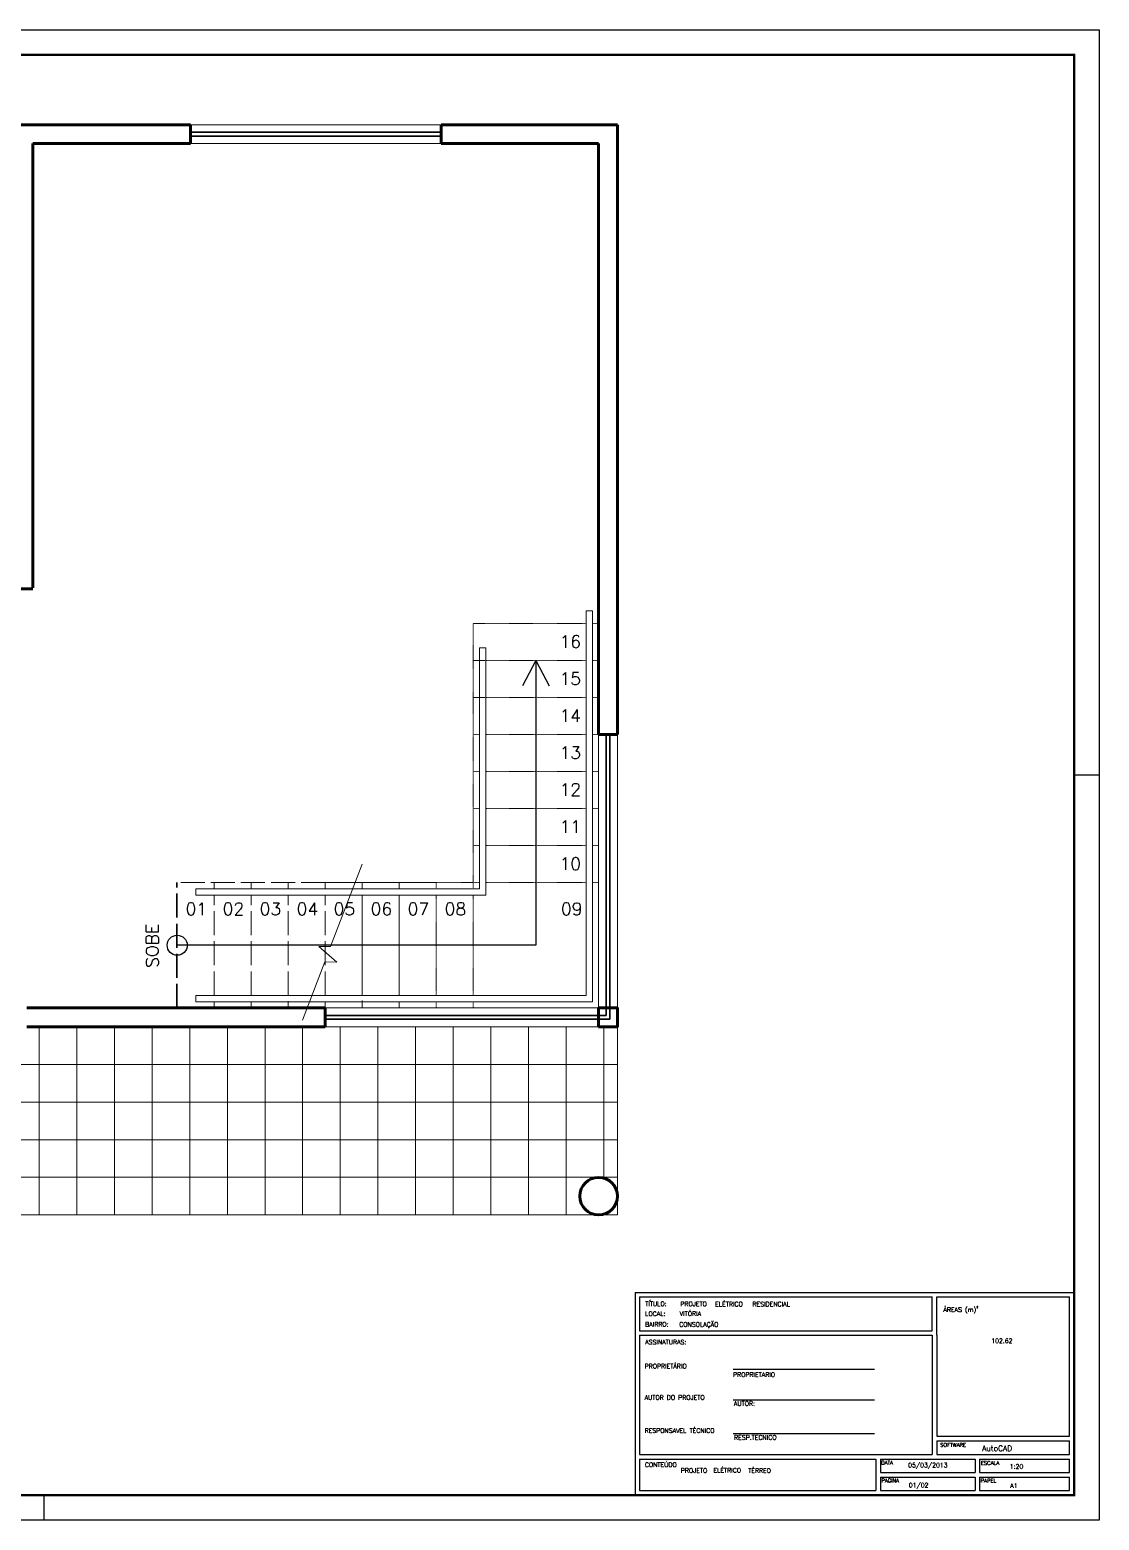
# Model space of a CAD drawing. Header units: millimetres. Extents: x 1127 to 14330, y -137 to 7568.
# Drawn here: x 10649 to 11075, y 3779 to 4373 of the extents above; entities that cross this region are included whole.
import ezdxf
from ezdxf.enums import TextEntityAlignment as Align

# ---------------------------------------------------------------- set-up
doc = ezdxf.new("R2010")
doc.units = ezdxf.units.MM
doc.header["$LTSCALE"] = 0.01
doc.linetypes.add('ACAD_ISO02W100', pattern=[15, 12, -3])
doc.linetypes.add('DASHED2', pattern=[0.375, 0.25, -0.125])
for name, color, linetype, lineweight in [('0.05', 8, 'Continuous', 5), ('0.13', 6, 'Continuous', 13), ('0.60', 4, 'Continuous', 60)]:
    doc.layers.add(name, color=color, linetype=linetype, lineweight=lineweight)
doc.layers.add('TEX', color=7, linetype='Continuous')
doc.styles.add('ROMANS', font='romans.shx')

# ---------------------------------------------------------------- blocks, each defined once
blk = doc.blocks.new('COMODO')
at = {"layer": 'TEX', "style": 'ROMANS'}
blk.add_attdef('COMODO', text='', height=5.08, dxfattribs=at).set_placement((15.711, 3.305), align=Align.MIDDLE)
at = {"layer": 'TEX', "color": 8, "style": 'ROMANS'}
blk.add_attdef('AREA', text='', height=3.81, dxfattribs=at).set_placement((14.719, -2.975), align=Align.MIDDLE)

msp = doc.modelspace()

# ---------------------------------------------------------------- hatches: boundary and pattern name
at = {"layer": '0.05'}
h = msp.add_hatch(dxfattribs=at)
h.set_pattern_fill('_USER,_O', color=256, scale=15, double=1, pattern_type=0)
h.set_pattern_definition([(360, (10292.359, 3900.948), (4e-15, 15), []), (90, (10292.359, 3900.948), (-15, 5e-15), [])])
edge = h.paths.add_edge_path()
edge.add_line((10882.859, 3975.948), (10766.359, 3975.948))
edge.add_line((10766.359, 3975.948), (10647.359, 3975.948))
edge.add_line((10647.359, 3975.948), (10647.359, 3900.948))
edge.add_line((10647.359, 3900.948), (10875.359, 3900.948))
edge.add_arc((10875.359, 3908.448), 7.5, 180, 270, ccw=False)
edge.add_arc((10875.359, 3908.448), 7.5, 0, 180, ccw=False)
edge.add_line((10882.859, 3908.448), (10882.859, 3975.948))
h.paths.add_polyline_path([(10647.359, 3975.948), (10547.359, 3975.948), (10417.359, 3975.948), (10417.359, 3900.948), (10647.359, 3900.948)])
edge = h.paths.add_edge_path()
edge.add_line((10417.359, 3975.948), (10417.359, 4150.448))
edge.add_line((10417.359, 4150.448), (10412.359, 4150.448))
edge.add_line((10412.359, 4150.448), (10372.359, 4150.448))
edge.add_line((10372.359, 4150.448), (10292.359, 4150.448))
edge.add_line((10292.359, 4150.448), (10292.359, 3908.448))
edge.add_arc((10299.859, 3908.448), 7.5, 0, 180, ccw=False)
edge.add_arc((10299.859, 3908.448), 7.5, -90, 0, ccw=False)
edge.add_line((10299.859, 3900.948), (10417.359, 3900.948))
edge.add_line((10417.359, 3900.948), (10417.359, 3975.948))

# ---------------------------------------------------------------- linework, layer by layer
for p, q in [((10233.889, 4373.302), (11074.889, 4373.302)), ((11074.889, 4373.302), (11074.889, 3779.302)), ((11074.889, 4076.302), (11064.889, 4076.302)), ((11064.889, 3789.302), (11064.889, 4052.251)), ((10889.889, 3870.071), (10889.889, 3789.302)), ((10895.62, 3866.747), (10895.972, 3867.098)), ((10928.96, 3839.443), (10985.366, 3839.443)), ((10928.96, 3827.242), (10985.366, 3827.242)), ((10928.96, 3813.801), (10985.366, 3813.801)), ((10654.389, 3779.302), (10654.389, 3789.302)), ((10889.889, 3789.302), (11064.889, 3789.302)), ((11074.889, 3779.302), (10233.889, 3779.302))]:
    msp.add_line(p, q)
at = {"color": 7, "lineweight": 30}
for p, q in [((10812.609, 4332.448), (10712.609, 4332.448)), ((10812.609, 4332.448), (10712.609, 4332.448)), ((10712.609, 4330.948), (10812.609, 4330.948)), ((10712.609, 4330.948), (10812.609, 4330.948)), ((10878.359, 3983.448), (10878.359, 4092.448)), ((10878.359, 3980.448), (10878.359, 4092.448)), ((10879.859, 3983.448), (10879.859, 4092.448)), ((10879.859, 3978.948), (10879.859, 4092.448)), ((10766.359, 3980.448), (10875.359, 3980.448)), ((10766.359, 3980.448), (10878.359, 3980.448)), ((10766.359, 3978.948), (10875.359, 3978.948)), ((10766.359, 3978.948), (10879.859, 3978.948))]:
    msp.add_line(p, q, dxfattribs=at)
at = {"color": 7, "linetype": 'DASHED2', "lineweight": 20, "ltscale": 0.5}
for p, q in [((10825.359, 4033.448), (10825.359, 4136.698)), ((10870.359, 4136.698), (10825.359, 4136.698)), ((10825.359, 4033.448), (10825.359, 4136.698)), ((10870.359, 4136.698), (10825.359, 4136.698)), ((10875.359, 4136.698), (10872.859, 4136.698)), ((10875.359, 4136.698), (10872.859, 4136.698)), ((10870.359, 4121.948), (10825.359, 4121.948)), ((10870.359, 4121.948), (10825.359, 4121.948)), ((10875.359, 4121.948), (10872.859, 4121.948)), ((10875.359, 4121.948), (10872.859, 4121.948)), ((10870.359, 4107.198), (10825.359, 4107.198)), ((10870.359, 4107.198), (10825.359, 4107.198)), ((10875.359, 4107.198), (10872.859, 4107.198)), ((10875.359, 4107.198), (10872.859, 4107.198)), ((10827.859, 4092.448), (10825.359, 4092.448)), ((10827.859, 4092.448), (10825.359, 4092.448)), ((10870.359, 4092.448), (10830.359, 4092.448)), ((10870.359, 4092.448), (10830.359, 4092.448)), ((10875.359, 4092.448), (10872.859, 4092.448)), ((10875.359, 4092.448), (10872.859, 4092.448)), ((10827.859, 4077.698), (10825.359, 4077.698)), ((10827.859, 4077.698), (10825.359, 4077.698)), ((10870.359, 4077.698), (10830.359, 4077.698)), ((10870.359, 4077.698), (10830.359, 4077.698)), ((10875.359, 4077.698), (10872.859, 4077.698)), ((10875.359, 4077.698), (10872.859, 4077.698)), ((10827.859, 4062.948), (10825.359, 4062.948)), ((10827.859, 4062.948), (10825.359, 4062.948)), ((10870.359, 4062.948), (10830.359, 4062.948)), ((10870.359, 4062.948), (10830.359, 4062.948)), ((10875.359, 4062.948), (10872.859, 4062.948)), ((10875.359, 4062.948), (10872.859, 4062.948)), ((10827.859, 4048.198), (10825.359, 4048.198)), ((10827.859, 4048.198), (10825.359, 4048.198)), ((10870.359, 4048.198), (10830.359, 4048.198)), ((10870.359, 4048.198), (10830.359, 4048.198)), ((10875.359, 4048.198), (10872.859, 4048.198)), ((10875.359, 4048.198), (10872.859, 4048.198)), ((10825.359, 4033.448), (10781.109, 4033.448)), ((10825.359, 4033.448), (10781.109, 4033.448)), ((10810.609, 4030.948), (10810.609, 4033.448)), ((10810.609, 4030.948), (10810.609, 4033.448)), ((10810.609, 4030.948), (10810.609, 4033.448)), ((10810.609, 4030.948), (10810.609, 4033.448)), ((10827.859, 4033.448), (10825.359, 4033.448)), ((10825.359, 4030.948), (10825.359, 4033.448)), ((10825.359, 4030.948), (10825.359, 4033.448)), ((10827.859, 4033.448), (10825.359, 4033.448)), ((10825.359, 4030.948), (10825.359, 4033.448)), ((10825.359, 4030.948), (10825.359, 4033.448)), ((10870.359, 4033.448), (10830.359, 4033.448)), ((10870.359, 4033.448), (10830.359, 4033.448)), ((10875.359, 4033.448), (10872.859, 4033.448)), ((10875.359, 4033.448), (10872.859, 4033.448)), ((10810.609, 3988.448), (10810.609, 4028.448)), ((10810.609, 3988.448), (10810.609, 4028.448)), ((10810.609, 3988.448), (10810.609, 4028.448)), ((10810.609, 3988.448), (10810.609, 4028.448)), ((10825.359, 3988.448), (10825.359, 4028.448)), ((10825.359, 3988.448), (10825.359, 4028.448)), ((10825.359, 3988.448), (10825.359, 4028.448)), ((10825.359, 3988.448), (10825.359, 4028.448)), ((10810.609, 3983.448), (10810.609, 3985.948)), ((10810.609, 3983.448), (10810.609, 3985.948)), ((10810.609, 3983.448), (10810.609, 3985.948)), ((10810.609, 3983.448), (10810.609, 3985.948)), ((10825.359, 3983.448), (10825.359, 3985.948)), ((10825.359, 3983.448), (10825.359, 3985.948)), ((10825.359, 3983.448), (10825.359, 3985.948)), ((10825.359, 3983.448), (10825.359, 3985.948))]:
    msp.add_line(p, q, dxfattribs=at)
at = {"color": 7, "linetype": 'ACAD_ISO02W100', "lineweight": 20, "ltscale": 80}
for p, q in [((10707.109, 3983.448), (10707.109, 4033.448)), ((10766.359, 4033.448), (10707.359, 4033.448)), ((10766.359, 4033.448), (10707.359, 4033.448)), ((10707.359, 3983.448), (10707.359, 4033.448)), ((10722.109, 3988.448), (10722.109, 4028.448)), ((10722.109, 3988.448), (10722.109, 4028.448)), ((10736.859, 3988.448), (10736.859, 4028.448)), ((10736.859, 3988.448), (10736.859, 4028.448)), ((10751.609, 3988.448), (10751.609, 4028.448)), ((10751.609, 3988.448), (10751.609, 4028.448)), ((10766.359, 3988.448), (10766.359, 4028.448)), ((10766.359, 3988.448), (10766.359, 4028.448))]:
    msp.add_line(p, q, dxfattribs=at)
at = {"color": 7, "linetype": 'ACAD_ISO02W100', "lineweight": 20, "ltscale": 60}
for p, q in [((10722.109, 4030.948), (10722.109, 4033.448)), ((10722.109, 4030.948), (10722.109, 4033.448)), ((10736.859, 4030.948), (10736.859, 4033.448)), ((10736.859, 4030.948), (10736.859, 4033.448)), ((10751.609, 4030.948), (10751.609, 4033.448)), ((10751.609, 4030.948), (10751.609, 4033.448)), ((10766.359, 4030.948), (10766.359, 4033.448)), ((10766.359, 4030.948), (10766.359, 4033.448)), ((10722.109, 3983.448), (10722.109, 3985.948)), ((10722.109, 3983.448), (10722.109, 3985.948)), ((10736.859, 3983.448), (10736.859, 3985.948)), ((10736.859, 3983.448), (10736.859, 3985.948)), ((10751.609, 3983.448), (10751.609, 3986.128)), ((10751.609, 3983.448), (10751.609, 3986.128)), ((10766.359, 3983.448), (10766.359, 3985.948)), ((10766.359, 3983.448), (10766.359, 3985.948))]:
    msp.add_line(p, q, dxfattribs=at)
at = {"color": 7, "lineweight": 20}
for p, q in [((10810.609, 4033.448), (10766.359, 4033.448)), ((10810.609, 4033.448), (10766.359, 4033.448)), ((10781.109, 4030.948), (10781.109, 4033.448)), ((10781.109, 4030.948), (10781.109, 4033.448)), ((10781.109, 4030.948), (10781.109, 4033.448)), ((10781.109, 4030.948), (10781.109, 4033.448)), ((10795.859, 4030.948), (10795.859, 4033.448)), ((10795.859, 4030.948), (10795.859, 4033.448)), ((10781.109, 3988.448), (10781.109, 4028.448)), ((10781.109, 3988.448), (10781.109, 4028.448)), ((10781.109, 3988.448), (10781.109, 4028.448)), ((10781.109, 3988.448), (10781.109, 4028.448)), ((10795.859, 3988.448), (10795.859, 4028.448)), ((10795.859, 3988.448), (10795.859, 4028.448)), ((10781.109, 3983.448), (10781.109, 3986.479)), ((10781.109, 3983.448), (10781.109, 3986.479)), ((10781.109, 3983.448), (10781.109, 3986.479)), ((10781.109, 3983.448), (10781.109, 3986.479)), ((10795.859, 3983.448), (10795.859, 3985.948)), ((10795.859, 3983.448), (10795.859, 3985.948))]:
    msp.add_line(p, q, dxfattribs=at)
at = {"const_width": 1}
msp.add_lwpolyline([(10258.889, 3789.302), (10258.889, 4363.302), (11064.889, 4363.302), (11064.889, 3789.302)], close=True, dxfattribs=at)
for points in [[(10889.889, 3870.071), (11064.889, 3870.071)], [(10891.684, 3854.815), (11008.351, 3854.815), (11008.351, 3868.276)], [(10891.684, 3868.276), (10891.684, 3854.815)], [(10891.684, 3868.276), (11008.351, 3868.276)], [(11010.145, 3853.02), (11010.145, 3868.276)], [(11010.145, 3868.276), (11063.094, 3868.276)], [(11063.094, 3812.854), (11063.094, 3868.276)], [(10891.684, 3853.02), (11008.351, 3853.02)], [(10891.684, 3853.02), (10891.684, 3805.456)], [(11008.351, 3853.02), (11008.351, 3805.456)], [(11010.145, 3853.02), (11010.145, 3812.854)], [(11010.13, 3810.865), (11063.028, 3810.865)], [(11010.13, 3810.865), (11010.13, 3805.481)], [(11010.145, 3812.854), (11063.094, 3812.854)], [(11063.028, 3805.481), (11063.028, 3810.865)], [(10891.684, 3805.456), (11008.351, 3805.456)], [(10891.684, 3803.661), (10985.915, 3803.661)], [(10891.684, 3803.661), (10891.684, 3791.097), (10985.915, 3791.097)], [(10985.915, 3803.661), (10985.915, 3791.097)], [(10987.71, 3803.661), (10987.71, 3798.276)], [(10987.71, 3803.661), (11025.402, 3803.661)], [(11010.13, 3805.481), (11063.028, 3805.481)], [(11025.402, 3803.661), (11025.402, 3798.276)], [(11027.197, 3803.661), (11027.197, 3798.276)], [(11027.197, 3803.661), (11063.094, 3803.661)], [(11063.094, 3798.276), (11063.094, 3803.661)], [(10987.71, 3798.276), (11025.402, 3798.276)], [(10987.71, 3796.482), (10987.71, 3791.097)], [(10987.71, 3796.482), (11025.402, 3796.482)], [(11025.402, 3796.482), (11025.402, 3791.097)], [(11027.197, 3798.276), (11063.094, 3798.276)], [(11027.197, 3796.482), (11027.197, 3791.097)], [(11027.197, 3796.482), (11063.094, 3796.482)], [(11027.197, 3791.097), (11063.094, 3791.097), (11063.094, 3796.482)], [(10987.71, 3791.097), (11025.402, 3791.097)]]:
    msp.add_lwpolyline(points)
at = {"layer": '0.05', "lineweight": 25}
for p, q in [((10850.359, 4121.948), (10845.049, 4111.79)), ((10850.359, 4121.948), (10845.049, 4111.79)), ((10850.359, 4121.948), (10850.359, 4008.448)), ((10850.359, 4121.948), (10855.669, 4111.79)), ((10850.359, 4121.948), (10850.359, 4008.448)), ((10850.359, 4121.948), (10855.669, 4111.79)), ((10803.234, 4008.448), (10707.359, 4008.448)), ((10803.234, 4008.448), (10707.359, 4008.448)), ((10850.359, 4008.448), (10774.762, 4008.448)), ((10850.359, 4008.448), (10774.762, 4008.448))]:
    msp.add_line(p, q, dxfattribs=at)
msp.add_circle((10707.359, 4008.448), 4, dxfattribs=at)
msp.add_circle((10707.359, 4008.448), 4, dxfattribs=at)
at = {"layer": '0.13'}
for p, q in [((10812.609, 4335.448), (10712.609, 4335.448)), ((10812.609, 4335.448), (10712.609, 4335.448)), ((10712.609, 4327.948), (10812.609, 4327.948)), ((10712.609, 4327.948), (10812.609, 4327.948)), ((10870.359, 4141.698), (10870.359, 3988.448)), ((10872.859, 4141.698), (10870.359, 4141.698)), ((10870.359, 4141.698), (10870.359, 3988.448)), ((10872.859, 4141.698), (10872.859, 3985.948)), ((10872.859, 4141.698), (10872.859, 3985.948)), ((10827.859, 4030.948), (10827.859, 4126.948)), ((10827.859, 4126.948), (10830.359, 4126.948)), ((10827.859, 4030.948), (10827.859, 4126.948)), ((10827.859, 4126.948), (10830.359, 4126.948)), ((10830.359, 4028.448), (10830.359, 4126.948)), ((10830.359, 4028.448), (10830.359, 4126.948)), ((10875.359, 3983.448), (10875.359, 4092.448)), ((10875.359, 3983.448), (10875.359, 4092.448)), ((10882.859, 3975.948), (10882.859, 4092.448)), ((10882.859, 3975.948), (10882.859, 4092.448)), ((10875.359, 3983.448), (10875.359, 4066.448)), ((10875.359, 3983.448), (10875.359, 4066.448)), ((10714.734, 4030.948), (10714.734, 4028.448)), ((10803.234, 4030.948), (10714.734, 4030.948)), ((10714.734, 4030.948), (10714.734, 4028.448)), ((10803.234, 4030.948), (10714.734, 4030.948)), ((10803.234, 4028.448), (10714.734, 4028.448)), ((10803.234, 4028.448), (10714.734, 4028.448)), ((10827.859, 4030.948), (10773.734, 4030.948)), ((10827.859, 4030.948), (10773.734, 4030.948)), ((10830.359, 4028.448), (10773.734, 4028.448)), ((10830.359, 4028.448), (10773.734, 4028.448)), ((10714.734, 3988.448), (10803.234, 3988.448)), ((10714.734, 3985.948), (10714.734, 3988.448)), ((10714.734, 3988.448), (10803.234, 3988.448)), ((10714.734, 3985.948), (10714.734, 3988.448)), ((10714.734, 3985.948), (10803.234, 3985.948)), ((10714.734, 3985.948), (10803.234, 3985.948)), ((10773.734, 3988.448), (10870.359, 3988.448)), ((10773.734, 3988.448), (10870.359, 3988.448)), ((10773.734, 3985.948), (10872.859, 3985.948)), ((10773.734, 3985.948), (10872.859, 3985.948)), ((10766.359, 3983.448), (10875.359, 3983.448)), ((10766.359, 3983.448), (10875.359, 3983.448)), ((10805.359, 3983.448), (10875.359, 3983.448)), ((10805.359, 3983.448), (10875.359, 3983.448)), ((10766.359, 3975.948), (10882.859, 3975.948)), ((10766.359, 3975.948), (10882.859, 3975.948)), ((10882.859, 3975.948), (10882.859, 3900.948)), ((10882.859, 3975.948), (10882.859, 3900.948)), ((10882.859, 3900.948), (10292.359, 3900.948)), ((10882.859, 3900.948), (10292.359, 3900.948))]:
    msp.add_line(p, q, dxfattribs=at)
at = {"layer": '0.13', "linetype": 'Continuous'}
msp.add_lwpolyline([(10757.359, 3978.638), (10766.217, 4001.824), (10770.963, 4001.749), (10763.788, 4007.967), (10768.534, 4007.891), (10781.109, 4040.809)], dxfattribs=at)
msp.add_lwpolyline([(10757.359, 3978.638), (10766.217, 4001.824), (10770.963, 4001.749), (10763.788, 4007.967), (10768.534, 4007.891), (10781.109, 4040.809)], dxfattribs=at)
at = {"layer": '0.60'}
for p, q in [((10608.609, 4335.448), (10712.609, 4335.448)), ((10608.609, 4335.448), (10712.609, 4335.448)), ((10712.609, 4327.948), (10712.609, 4335.448)), ((10712.609, 4327.948), (10712.609, 4335.448)), ((10812.609, 4335.448), (10882.859, 4335.448)), ((10812.609, 4327.948), (10812.609, 4335.448)), ((10812.609, 4335.448), (10882.859, 4335.448)), ((10812.609, 4327.948), (10812.609, 4335.448)), ((10882.859, 4092.448), (10882.859, 4335.448)), ((10882.859, 4092.448), (10882.859, 4335.448)), ((10649.859, 4327.948), (10712.609, 4327.948)), ((10649.859, 4327.948), (10649.859, 4150.948)), ((10649.859, 4327.948), (10712.609, 4327.948)), ((10812.609, 4327.948), (10875.359, 4327.948)), ((10812.609, 4327.948), (10875.359, 4327.948)), ((10875.359, 4092.448), (10875.359, 4327.948)), ((10875.359, 4092.448), (10875.359, 4327.948)), ((10649.859, 4150.448), (10637.359, 4150.448)), ((10875.359, 4092.448), (10882.859, 4092.448)), ((10875.359, 4092.448), (10882.859, 4092.448)), ((10647.359, 3983.448), (10766.359, 3983.448)), ((10647.359, 3983.448), (10766.359, 3983.448)), ((10766.359, 3975.948), (10766.359, 3983.448)), ((10766.359, 3975.948), (10766.359, 3983.448)), ((10647.359, 3975.948), (10766.359, 3975.948)), ((10647.359, 3975.948), (10766.359, 3975.948))]:
    msp.add_line(p, q, dxfattribs=at)
msp.add_lwpolyline([(10875.359, 3975.948), (10882.859, 3975.948), (10882.859, 3983.448), (10875.359, 3983.448)], close=True, dxfattribs=at)
msp.add_circle((10875.359, 3908.448), 7.5, dxfattribs=at)
msp.add_circle((10875.359, 3908.448), 7.5, dxfattribs=at)

# ---------------------------------------------------------------- block references
at = {"layer": 'TEX'}
ref = msp.add_blockref('COMODO', (10848.601, 4126.204), dxfattribs=dict(at, xscale=25, yscale=25, zscale=25))
ref.add_attrib('COMODO', '16', dxfattribs={"height": 5, "style": 'ROMANS'}).set_placement((10864.065, 4129.457), align=Align.MIDDLE)
ref = msp.add_blockref('COMODO', (10848.601, 4126.204), dxfattribs=dict(at, xscale=25, yscale=25, zscale=25))
ref.add_attrib('COMODO', '16', dxfattribs={"height": 5, "style": 'ROMANS'}).set_placement((10864.065, 4129.457), align=Align.MIDDLE)
ref = msp.add_blockref('COMODO', (10848.601, 4111.454), dxfattribs=dict(at, xscale=25, yscale=25, zscale=25))
ref.add_attrib('COMODO', '15', dxfattribs={"height": 5, "style": 'ROMANS'}).set_placement((10864.065, 4114.707), align=Align.MIDDLE)
ref = msp.add_blockref('COMODO', (10848.601, 4111.454), dxfattribs=dict(at, xscale=25, yscale=25, zscale=25))
ref.add_attrib('COMODO', '15', dxfattribs={"height": 5, "style": 'ROMANS'}).set_placement((10864.065, 4114.707), align=Align.MIDDLE)
ref = msp.add_blockref('COMODO', (10848.601, 4096.704), dxfattribs=dict(at, xscale=25, yscale=25, zscale=25))
ref.add_attrib('COMODO', '14', dxfattribs={"height": 5, "style": 'ROMANS'}).set_placement((10864.065, 4099.957), align=Align.MIDDLE)
ref = msp.add_blockref('COMODO', (10848.601, 4096.704), dxfattribs=dict(at, xscale=25, yscale=25, zscale=25))
ref.add_attrib('COMODO', '14', dxfattribs={"height": 5, "style": 'ROMANS'}).set_placement((10864.065, 4099.957), align=Align.MIDDLE)
ref = msp.add_blockref('COMODO', (10848.601, 4081.954), dxfattribs=dict(at, xscale=25, yscale=25, zscale=25))
ref.add_attrib('COMODO', '13', dxfattribs={"height": 5, "style": 'ROMANS'}).set_placement((10864.065, 4085.207), align=Align.MIDDLE)
ref = msp.add_blockref('COMODO', (10848.601, 4081.954), dxfattribs=dict(at, xscale=25, yscale=25, zscale=25))
ref.add_attrib('COMODO', '13', dxfattribs={"height": 5, "style": 'ROMANS'}).set_placement((10864.065, 4085.207), align=Align.MIDDLE)
ref = msp.add_blockref('COMODO', (10848.601, 4067.204), dxfattribs=dict(at, xscale=25, yscale=25, zscale=25))
ref.add_attrib('COMODO', '12', dxfattribs={"height": 5, "style": 'ROMANS'}).set_placement((10864.065, 4070.457), align=Align.MIDDLE)
ref = msp.add_blockref('COMODO', (10848.601, 4067.204), dxfattribs=dict(at, xscale=25, yscale=25, zscale=25))
ref.add_attrib('COMODO', '12', dxfattribs={"height": 5, "style": 'ROMANS'}).set_placement((10864.065, 4070.457), align=Align.MIDDLE)
ref = msp.add_blockref('COMODO', (10848.601, 4052.454), dxfattribs=dict(at, xscale=25, yscale=25, zscale=25))
ref.add_attrib('COMODO', '11', dxfattribs={"height": 5, "style": 'ROMANS'}).set_placement((10864.065, 4055.707), align=Align.MIDDLE)
ref = msp.add_blockref('COMODO', (10848.601, 4052.454), dxfattribs=dict(at, xscale=25, yscale=25, zscale=25))
ref.add_attrib('COMODO', '11', dxfattribs={"height": 5, "style": 'ROMANS'}).set_placement((10864.065, 4055.707), align=Align.MIDDLE)
ref = msp.add_blockref('COMODO', (10848.601, 4037.704), dxfattribs=dict(at, xscale=25, yscale=25, zscale=25))
ref.add_attrib('COMODO', '10', dxfattribs={"height": 5, "style": 'ROMANS'}).set_placement((10864.065, 4040.957), align=Align.MIDDLE)
ref = msp.add_blockref('COMODO', (10848.601, 4037.704), dxfattribs=dict(at, xscale=25, yscale=25, zscale=25))
ref.add_attrib('COMODO', '10', dxfattribs={"height": 5, "style": 'ROMANS'}).set_placement((10864.065, 4040.957), align=Align.MIDDLE)
ref = msp.add_blockref('COMODO', (10699.552, 4019.662), dxfattribs=dict(at, xscale=25, yscale=25, zscale=25))
ref.add_attrib('COMODO', '01', dxfattribs={"height": 5, "style": 'ROMANS'}).set_placement((10715.016, 4022.915), align=Align.MIDDLE)
ref = msp.add_blockref('COMODO', (10699.552, 4019.662), dxfattribs=dict(at, xscale=25, yscale=25, zscale=25))
ref.add_attrib('COMODO', '01', dxfattribs={"height": 5, "style": 'ROMANS'}).set_placement((10715.016, 4022.915), align=Align.MIDDLE)
ref = msp.add_blockref('COMODO', (10714.302, 4019.662), dxfattribs=dict(at, xscale=25, yscale=25, zscale=25))
ref.add_attrib('COMODO', '02', dxfattribs={"height": 5, "style": 'ROMANS'}).set_placement((10729.766, 4022.915), align=Align.MIDDLE)
ref = msp.add_blockref('COMODO', (10714.302, 4019.662), dxfattribs=dict(at, xscale=25, yscale=25, zscale=25))
ref.add_attrib('COMODO', '02', dxfattribs={"height": 5, "style": 'ROMANS'}).set_placement((10729.766, 4022.915), align=Align.MIDDLE)
ref = msp.add_blockref('COMODO', (10729.052, 4019.662), dxfattribs=dict(at, xscale=25, yscale=25, zscale=25))
ref.add_attrib('COMODO', '03', dxfattribs={"height": 5, "style": 'ROMANS'}).set_placement((10744.516, 4022.915), align=Align.MIDDLE)
ref = msp.add_blockref('COMODO', (10729.052, 4019.662), dxfattribs=dict(at, xscale=25, yscale=25, zscale=25))
ref.add_attrib('COMODO', '03', dxfattribs={"height": 5, "style": 'ROMANS'}).set_placement((10744.516, 4022.915), align=Align.MIDDLE)
ref = msp.add_blockref('COMODO', (10743.802, 4019.662), dxfattribs=dict(at, xscale=25, yscale=25, zscale=25))
ref.add_attrib('COMODO', '04', dxfattribs={"height": 5, "style": 'ROMANS'}).set_placement((10759.266, 4022.915), align=Align.MIDDLE)
ref = msp.add_blockref('COMODO', (10743.802, 4019.662), dxfattribs=dict(at, xscale=25, yscale=25, zscale=25))
ref.add_attrib('COMODO', '04', dxfattribs={"height": 5, "style": 'ROMANS'}).set_placement((10759.266, 4022.915), align=Align.MIDDLE)
ref = msp.add_blockref('COMODO', (10758.552, 4019.662), dxfattribs=dict(at, xscale=25, yscale=25, zscale=25))
ref.add_attrib('COMODO', '05', dxfattribs={"height": 5, "style": 'ROMANS'}).set_placement((10774.016, 4022.915), align=Align.MIDDLE)
ref = msp.add_blockref('COMODO', (10758.552, 4019.662), dxfattribs=dict(at, xscale=25, yscale=25, zscale=25))
ref.add_attrib('COMODO', '05', dxfattribs={"height": 5, "style": 'ROMANS'}).set_placement((10774.016, 4022.915), align=Align.MIDDLE)
ref = msp.add_blockref('COMODO', (10773.302, 4019.662), dxfattribs=dict(at, xscale=25, yscale=25, zscale=25))
ref.add_attrib('COMODO', '06', dxfattribs={"height": 5, "style": 'ROMANS'}).set_placement((10788.766, 4022.915), align=Align.MIDDLE)
ref = msp.add_blockref('COMODO', (10773.302, 4019.662), dxfattribs=dict(at, xscale=25, yscale=25, zscale=25))
ref.add_attrib('COMODO', '06', dxfattribs={"height": 5, "style": 'ROMANS'}).set_placement((10788.766, 4022.915), align=Align.MIDDLE)
ref = msp.add_blockref('COMODO', (10788.052, 4019.662), dxfattribs=dict(at, xscale=25, yscale=25, zscale=25))
ref.add_attrib('COMODO', '07', dxfattribs={"height": 5, "style": 'ROMANS'}).set_placement((10803.516, 4022.915), align=Align.MIDDLE)
ref = msp.add_blockref('COMODO', (10788.052, 4019.662), dxfattribs=dict(at, xscale=25, yscale=25, zscale=25))
ref.add_attrib('COMODO', '07', dxfattribs={"height": 5, "style": 'ROMANS'}).set_placement((10803.516, 4022.915), align=Align.MIDDLE)
ref = msp.add_blockref('COMODO', (10802.802, 4019.662), dxfattribs=dict(at, xscale=25, yscale=25, zscale=25))
ref.add_attrib('COMODO', '08', dxfattribs={"height": 5, "style": 'ROMANS'}).set_placement((10818.266, 4022.915), align=Align.MIDDLE)
ref = msp.add_blockref('COMODO', (10802.802, 4019.662), dxfattribs=dict(at, xscale=25, yscale=25, zscale=25))
ref.add_attrib('COMODO', '08', dxfattribs={"height": 5, "style": 'ROMANS'}).set_placement((10818.266, 4022.915), align=Align.MIDDLE)
ref = msp.add_blockref('COMODO', (10849.151, 4019.662), dxfattribs=dict(at, xscale=25, yscale=25, zscale=25))
ref.add_attrib('COMODO', '09', dxfattribs={"height": 5, "style": 'ROMANS'}).set_placement((10864.615, 4022.915), align=Align.MIDDLE)
ref = msp.add_blockref('COMODO', (10849.151, 4019.662), dxfattribs=dict(at, xscale=25, yscale=25, zscale=25))
ref.add_attrib('COMODO', '09', dxfattribs={"height": 5, "style": 'ROMANS'}).set_placement((10864.615, 4022.915), align=Align.MIDDLE)

# ---------------------------------------------------------------- texts
at = {"color": 7, "linetype": 'Continuous', "lineweight": 20, "style": 'ROMANS'}
msp.add_text('SOBE', height=5, rotation=90, dxfattribs=at).set_placement((10699.934, 3999.47))
msp.add_text('SOBE', height=5, rotation=90, dxfattribs=at).set_placement((10699.934, 3999.47))
at = {"style": 'ROMANS'}
for s, height, p in [('TITULO:', 1.7949, (10893.911, 3864.646)), ('LOCAL:', 1.7949, (10893.911, 3860.686)), ('ÁREAS (m)', 1.7949, (11012.782, 3862.309)), ('2', 0.787, (11025.988, 3863.771)), ('BAIRRO:', 1.7949, (10893.911, 3856.475)), ('ASSINATURAS:', 1.79487, (10893.927, 3849.396)), ('PROPRIETÁRIO', 1.79487, (10893.69, 3839.791)), ('AUTOR DO PROJETO', 1.79487, (10893.69, 3827.316)), ('RESPONSAVEL TÉCNICO', 1.79487, (10893.69, 3814.112)), ('SOFTWARE', 1.5256, (11011.505, 3808.527)), ('CONTEÚDO', 1.7949, (10893.801, 3800.506)), ('DATA', 1.5256, (10987.957, 3801.46)), ('ESCALA', 1.5256, (11027.661, 3801.323)), ('PAGINA', 1.5256, (10988.068, 3794.329)), ('PAPEL', 1.5256, (11027.622, 3794.279))]:
    msp.add_text(s, height=height, dxfattribs=at).set_placement(p)
at = {"color": 1, "ltscale": 5, "style": 'ROMANS'}
msp.add_text('AutoCAD', height=2.1808, dxfattribs=at).set_placement((11028.23, 3806.86))
at = {"style": 'ROMANS', "flags": 8}
for tag, p, s, height in [('VITÓRIA', (10907.658, 3860.737), '', 1.795), ('CONSOLAÇÃO', (10907.495, 3856.43), '', 1.795), ('102.62', (11031.855, 3849.9), '', 1.795), ('PROPRIETARIO', (10928.928, 3836.417), '', 1.795), ('AUTOR:', (10929.286, 3824.892), '', 1.795), ('RESP.TECNICO', (10929.376, 3811.378), '', 1.795), ('05/03/2013', (10998.748, 3800.34), '01/01/97', 1.7949), ('PROJETO', (10908.121, 3798.186), '', 1.795), ('ELÉTRICO', (10921.121, 3798.265), '', 1.795), ('TÉRREO', (10934.959, 3798.163), '', 1.795), ('1:20', (11039.241, 3799.802), '1:50', 1.7949), ('01/02', (10999.017, 3792.353), '01/01', 1.7949), ('A1', (11039.421, 3792.173), '', 1.795)]:
    msp.add_attdef(tag, p, s, height=height, dxfattribs=at)
at = {"style": 'ROMANS'}
for tag, p in [('PROJETO', (10907.938, 3864.596)), ('ELÉTRICO', (10921.829, 3864.516)), ('RESIDENCIAL', (10936.663, 3864.528))]:
    msp.add_attdef(tag, p, 'PROJETO DE INSTALAÇÕES ELÉTRICAS', height=1.79487, dxfattribs=at)

doc.saveas('drawing.dxf')
